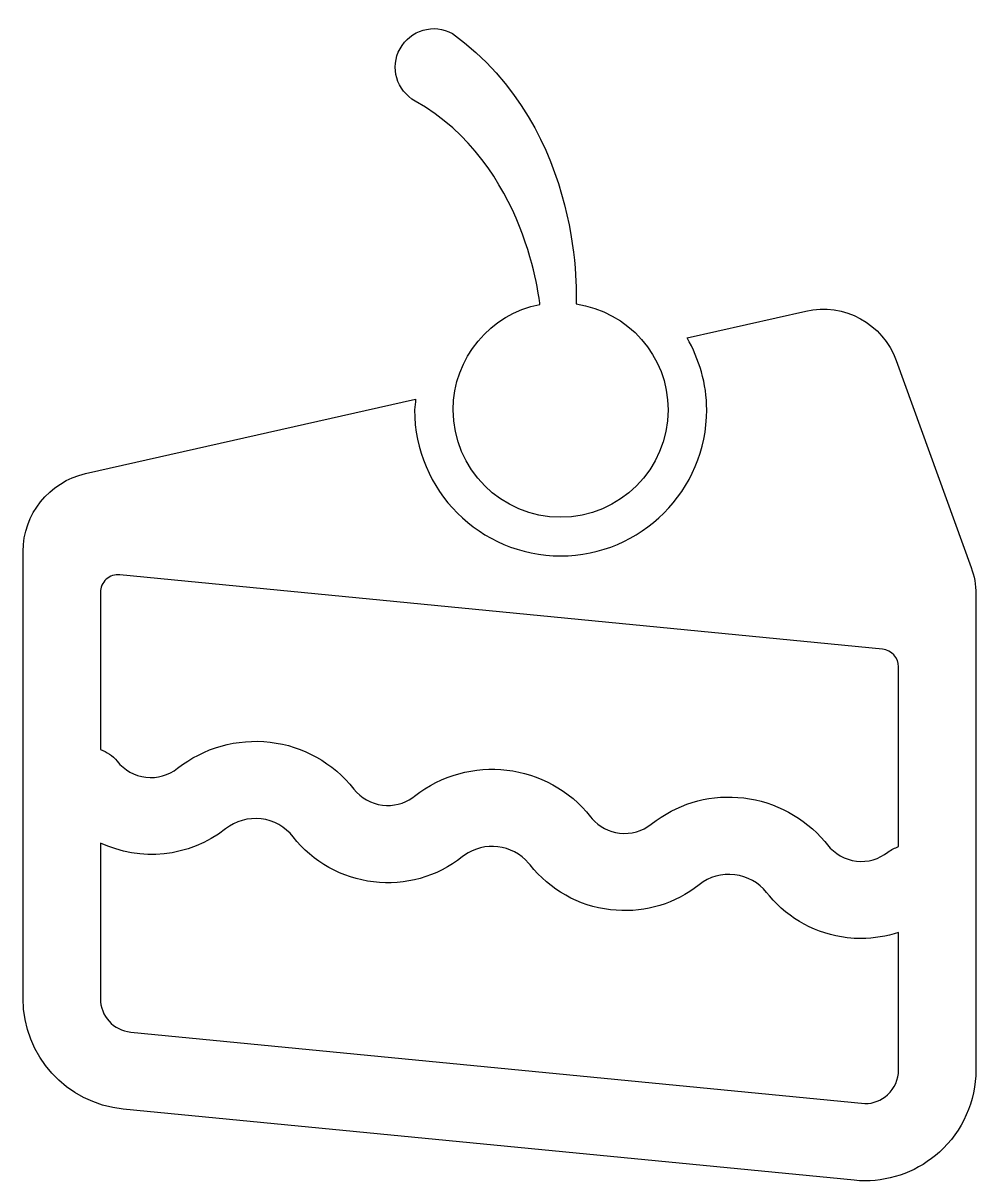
# Model space of a CAD drawing. Header units: centimetres. Extents: x -5.5 to 5.3, y -6.5 to 6.7.
import ezdxf

# ---------------------------------------------------------------- set-up
doc = ezdxf.new("R2010")
doc.units = ezdxf.units.CM
doc.header["$MEASUREMENT"] = 0
doc.layers.add('Layer 1', color=7, linetype='Continuous')

msp = doc.modelspace()

# ---------------------------------------------------------------- linework, layer by layer
at = {"layer": 'Layer 1'}
for points, knots in [([(-1.07164, 5.812), (0.20069, 5.09403), (0.34759, 3.4975), (0.34772, 3.49645), (0.34772, 3.49645), (-0.21447, 3.38583), (-0.64005, 2.89002), (-0.64005, 2.29572), (-0.64005, 2.29572), (-0.64005, 1.6204), (-0.09093, 1.07099), (0.5842, 1.07099), (0.5842, 1.07099), (1.25952, 1.07099), (1.80888, 1.62037), (1.80888, 2.29572), (1.80888, 2.29572), (1.80888, 2.91088), (1.35155, 3.41655), (0.75986, 3.50262), (0.75986, 3.50262), (0.76007, 3.51379), (0.87839, 5.47498), (-0.64862, 6.58406), (-0.64862, 6.58406), (-0.86182, 6.70098), (-1.12961, 6.62272), (-1.24613, 6.40954), (-1.24613, 6.40954), (-1.36311, 6.19633), (-1.28662, 5.93331), (-1.07164, 5.812)], [0, 0, 0, 0, 0.11111111, 0.11111111, 0.11111111, 0.11111111, 0.22222222, 0.22222222, 0.22222222, 0.22222222, 0.33333333, 0.33333333, 0.33333333, 0.33333333, 0.44444444, 0.44444444, 0.44444444, 0.44444444, 0.55555556, 0.55555556, 0.55555556, 0.55555556, 0.66666667, 0.66666667, 0.66666667, 0.66666667, 0.77777778, 0.77777778, 0.77777778, 0.77777778, 1, 1, 1, 1]), ([(5.2633, 0.49845), (5.2633, 0.49845), (4.40941, 2.85626), (4.40941, 2.85626), (4.40941, 2.85626), (4.25677, 3.2775), (3.81465, 3.51952), (3.37769, 3.42067), (3.37769, 3.42067), (3.37769, 3.42067), (2.02448, 3.11537), (2.02448, 3.11537), (2.02448, 3.11537), (2.16336, 2.87238), (2.24906, 2.59509), (2.24906, 2.29574), (2.24906, 2.29574), (2.24906, 1.3775), (1.50219, 0.63082), (0.5842, 0.63082), (0.5842, 0.63082), (-0.33353, 0.63082), (-1.08024, 1.3775), (-1.08024, 2.29574), (-1.08024, 2.29574), (-1.08024, 2.33746), (-1.07098, 2.3766), (-1.06796, 2.41755), (-1.06796, 2.41755), (-1.06796, 2.41755), (-4.83105, 1.56837), (-4.83105, 1.56837), (-4.83105, 1.56837), (-5.24631, 1.47465), (-5.54119, 1.10583), (-5.54119, 0.67985), (-5.54119, 0.67985), (-5.54119, 0.67985), (-5.54119, -4.41319), (-5.54119, -4.41319), (-5.54119, -4.41319), (-5.54119, -5.06705), (-5.05052, -5.60781), (-4.39988, -5.67142), (-4.39988, -5.67142), (-4.39988, -5.67142), (3.93008, -6.48388), (3.93008, -6.48388), (3.93008, -6.48388), (3.97069, -6.48774), (4.01133, -6.48991), (4.05192, -6.48991), (4.05192, -6.48991), (4.36662, -6.48991), (4.66835, -6.37344), (4.90134, -6.16238), (4.90134, -6.16238), (5.1651, -5.92336), (5.31639, -5.58204), (5.31639, -5.22568), (5.31639, -5.22568), (5.31639, -5.22568), (5.31638, 0.19582), (5.31638, 0.19582), (5.31638, 0.19582), (5.31638, 0.29898), (5.29833, 0.40172), (5.2633, 0.49845)], [0, 0, 0, 0, 0.05555556, 0.05555556, 0.05555556, 0.05555556, 0.11111111, 0.11111111, 0.11111111, 0.11111111, 0.16666667, 0.16666667, 0.16666667, 0.16666667, 0.22222222, 0.22222222, 0.22222222, 0.22222222, 0.27777778, 0.27777778, 0.27777778, 0.27777778, 0.33333333, 0.33333333, 0.33333333, 0.33333333, 0.38888889, 0.38888889, 0.38888889, 0.38888889, 0.44444444, 0.44444444, 0.44444444, 0.44444444, 0.5, 0.5, 0.5, 0.5, 0.55555556, 0.55555556, 0.55555556, 0.55555556, 0.61111111, 0.61111111, 0.61111111, 0.61111111, 0.66666667, 0.66666667, 0.66666667, 0.66666667, 0.72222222, 0.72222222, 0.72222222, 0.72222222, 0.77777778, 0.77777778, 0.77777778, 0.77777778, 0.83333333, 0.83333333, 0.83333333, 0.83333333, 0.88888889, 0.88888889, 0.88888889, 0.88888889, 1, 1, 1, 1]), ([(-4.59417, 0.36388), (-4.55186, 0.40256), (-4.49511, 0.42106), (-4.43793, 0.41547), (-4.43793, 0.41547), (-4.43793, 0.41547), (4.25271, -0.43178), (4.25271, -0.43178), (4.25271, -0.43178), (4.35672, -0.44213), (4.43604, -0.52936), (4.43604, -0.63427), (4.43604, -0.63427), (4.43604, -0.63427), (4.43604, -2.68201), (4.43604, -2.68201), (4.43604, -2.68201), (4.39387, -2.69781), (4.35166, -2.71461), (4.3146, -2.74408), (4.3146, -2.74408), (4.21446, -2.82401), (4.0842, -2.86182), (3.95612, -2.84637), (3.95612, -2.84637), (3.82415, -2.83005), (3.70656, -2.76427), (3.62465, -2.66111), (3.62465, -2.66111), (3.62465, -2.66111), (3.59459, -2.62457), (3.59459, -2.62457), (3.59459, -2.62457), (3.36308, -2.34985), (3.0291, -2.16933), (2.67122, -2.12721), (2.67122, -2.12721), (2.31337, -2.08379), (1.96346, -2.17576), (1.67416, -2.38256), (1.67416, -2.38256), (1.67416, -2.38256), (1.61677, -2.42553), (1.61677, -2.42553), (1.61677, -2.42553), (1.51469, -2.50678), (1.38722, -2.54459), (1.25657, -2.52697), (1.25657, -2.52697), (1.13362, -2.51236), (1.02358, -2.45474), (0.94381, -2.36407), (0.94381, -2.36407), (0.94381, -2.36407), (0.92643, -2.34214), (0.92643, -2.34214), (0.92643, -2.34214), (0.4383, -1.72439), (-0.46271, -1.61866), (-1.08086, -2.10613), (-1.08086, -2.10613), (-1.08086, -2.10613), (-1.10195, -2.1229), (-1.10195, -2.1229), (-1.10195, -2.1229), (-1.20188, -2.19344), (-1.3229, -2.22437), (-1.4467, -2.20847), (-1.4467, -2.20847), (-1.57346, -2.19424), (-1.69194, -2.12804), (-1.7723, -2.02575), (-1.7723, -2.02575), (-2.00894, -1.72574), (-2.34769, -1.53614), (-2.727, -1.49103), (-2.727, -1.49103), (-3.10186, -1.44719), (-3.48487, -1.55591), (-3.78062, -1.7889), (-3.78062, -1.7889), (-3.88402, -1.8706), (-4.0134, -1.90542), (-4.14236, -1.89164), (-4.14236, -1.89164), (-4.2724, -1.87664), (-4.38869, -1.81126), (-4.47013, -1.70807), (-4.47013, -1.70807), (-4.52122, -1.64338), (-4.58895, -1.60412), (-4.66076, -1.57678), (-4.66076, -1.57678), (-4.66076, -1.57678), (-4.66076, 0.21342), (-4.66076, 0.21342), (-4.66076, 0.21342), (-4.66082, 0.27107), (-4.63653, 0.32565), (-4.59417, 0.36388)], [0, 0, 0, 0, 0.03846154, 0.03846154, 0.03846154, 0.03846154, 0.07692308, 0.07692308, 0.07692308, 0.07692308, 0.11538462, 0.11538462, 0.11538462, 0.11538462, 0.15384615, 0.15384615, 0.15384615, 0.15384615, 0.19230769, 0.19230769, 0.19230769, 0.19230769, 0.23076923, 0.23076923, 0.23076923, 0.23076923, 0.26923077, 0.26923077, 0.26923077, 0.26923077, 0.30769231, 0.30769231, 0.30769231, 0.30769231, 0.34615385, 0.34615385, 0.34615385, 0.34615385, 0.38461538, 0.38461538, 0.38461538, 0.38461538, 0.42307692, 0.42307692, 0.42307692, 0.42307692, 0.46153846, 0.46153846, 0.46153846, 0.46153846, 0.5, 0.5, 0.5, 0.5, 0.53846154, 0.53846154, 0.53846154, 0.53846154, 0.57692308, 0.57692308, 0.57692308, 0.57692308, 0.61538462, 0.61538462, 0.61538462, 0.61538462, 0.65384615, 0.65384615, 0.65384615, 0.65384615, 0.69230769, 0.69230769, 0.69230769, 0.69230769, 0.73076923, 0.73076923, 0.73076923, 0.73076923, 0.76923077, 0.76923077, 0.76923077, 0.76923077, 0.80769231, 0.80769231, 0.80769231, 0.80769231, 0.84615385, 0.84615385, 0.84615385, 0.84615385, 0.88461538, 0.88461538, 0.88461538, 0.88461538, 0.92307692, 0.92307692, 0.92307692, 0.92307692, 1, 1, 1, 1]), ([(4.3103, -5.50984), (4.23934, -5.57429), (4.14758, -5.60954), (4.05191, -5.60954), (4.05191, -5.60954), (4.05191, -5.60954), (-4.31435, -4.79536), (-4.31435, -4.79536), (-4.31435, -4.79536), (-4.51186, -4.77605), (-4.66082, -4.61179), (-4.66082, -4.4132), (-4.66082, -4.4132), (-4.66082, -4.4132), (-4.66082, -2.64115), (-4.66082, -2.64115), (-4.66082, -2.64115), (-4.20653, -2.85123), (-3.65421, -2.81054), (-3.23366, -2.47967), (-3.23366, -2.47967), (-3.12105, -2.39021), (-2.97294, -2.34854), (-2.83022, -2.36532), (-2.83022, -2.36532), (-2.68473, -2.38252), (-2.5545, -2.4556), (-2.46398, -2.57037), (-2.46398, -2.57037), (-2.23935, -2.85623), (-1.90452, -3.04321), (-1.54945, -3.08279), (-1.54945, -3.08279), (-1.18509, -3.12793), (-0.82618, -3.02691), (-0.5367, -2.7991), (-0.5367, -2.7991), (-0.5367, -2.7991), (-0.51238, -2.78018), (-0.51238, -2.78018), (-0.51238, -2.78018), (-0.28304, -2.61765), (0.03507, -2.65551), (0.2197, -2.86874), (0.2197, -2.86874), (0.2197, -2.86874), (0.2356, -2.88895), (0.2356, -2.88895), (0.2356, -2.88895), (0.46195, -3.17563), (0.78734, -3.35792), (1.15273, -3.40132), (1.15273, -3.40132), (1.49449, -3.4409), (1.83083, -3.35534), (2.10788, -3.15716), (2.10788, -3.15716), (2.10788, -3.15716), (2.16445, -3.11546), (2.16445, -3.11546), (2.16445, -3.11546), (2.2792, -3.02473), (2.42279, -2.98523), (2.56789, -3.00156), (2.56789, -3.00156), (2.71103, -3.01833), (2.84361, -3.09229), (2.93198, -3.20489), (2.93198, -3.20489), (2.93198, -3.20489), (2.96423, -3.24357), (2.96423, -3.24357), (2.96423, -3.24357), (3.18883, -3.50881), (3.50157, -3.67733), (3.85125, -3.7203), (3.85125, -3.7203), (3.9039, -3.72633), (3.95653, -3.72932), (4.00923, -3.72932), (4.00923, -3.72932), (4.15467, -3.72932), (4.29866, -3.70429), (4.43608, -3.6596), (4.43608, -3.6596), (4.43608, -3.6596), (4.43608, -5.22567), (4.43608, -5.22567), (4.43608, -5.22567), (4.436, -5.33397), (4.39026, -5.43761), (4.3103, -5.50984)], [0, 0, 0, 0, 0.04166667, 0.04166667, 0.04166667, 0.04166667, 0.08333333, 0.08333333, 0.08333333, 0.08333333, 0.125, 0.125, 0.125, 0.125, 0.16666667, 0.16666667, 0.16666667, 0.16666667, 0.20833333, 0.20833333, 0.20833333, 0.20833333, 0.25, 0.25, 0.25, 0.25, 0.29166667, 0.29166667, 0.29166667, 0.29166667, 0.33333333, 0.33333333, 0.33333333, 0.33333333, 0.375, 0.375, 0.375, 0.375, 0.41666667, 0.41666667, 0.41666667, 0.41666667, 0.45833333, 0.45833333, 0.45833333, 0.45833333, 0.5, 0.5, 0.5, 0.5, 0.54166667, 0.54166667, 0.54166667, 0.54166667, 0.58333333, 0.58333333, 0.58333333, 0.58333333, 0.625, 0.625, 0.625, 0.625, 0.66666667, 0.66666667, 0.66666667, 0.66666667, 0.70833333, 0.70833333, 0.70833333, 0.70833333, 0.75, 0.75, 0.75, 0.75, 0.79166667, 0.79166667, 0.79166667, 0.79166667, 0.83333333, 0.83333333, 0.83333333, 0.83333333, 0.875, 0.875, 0.875, 0.875, 0.91666667, 0.91666667, 0.91666667, 0.91666667, 1, 1, 1, 1])]:
    msp.add_open_spline(points, degree=3, knots=knots, dxfattribs=at)

doc.saveas('drawing.dxf')
